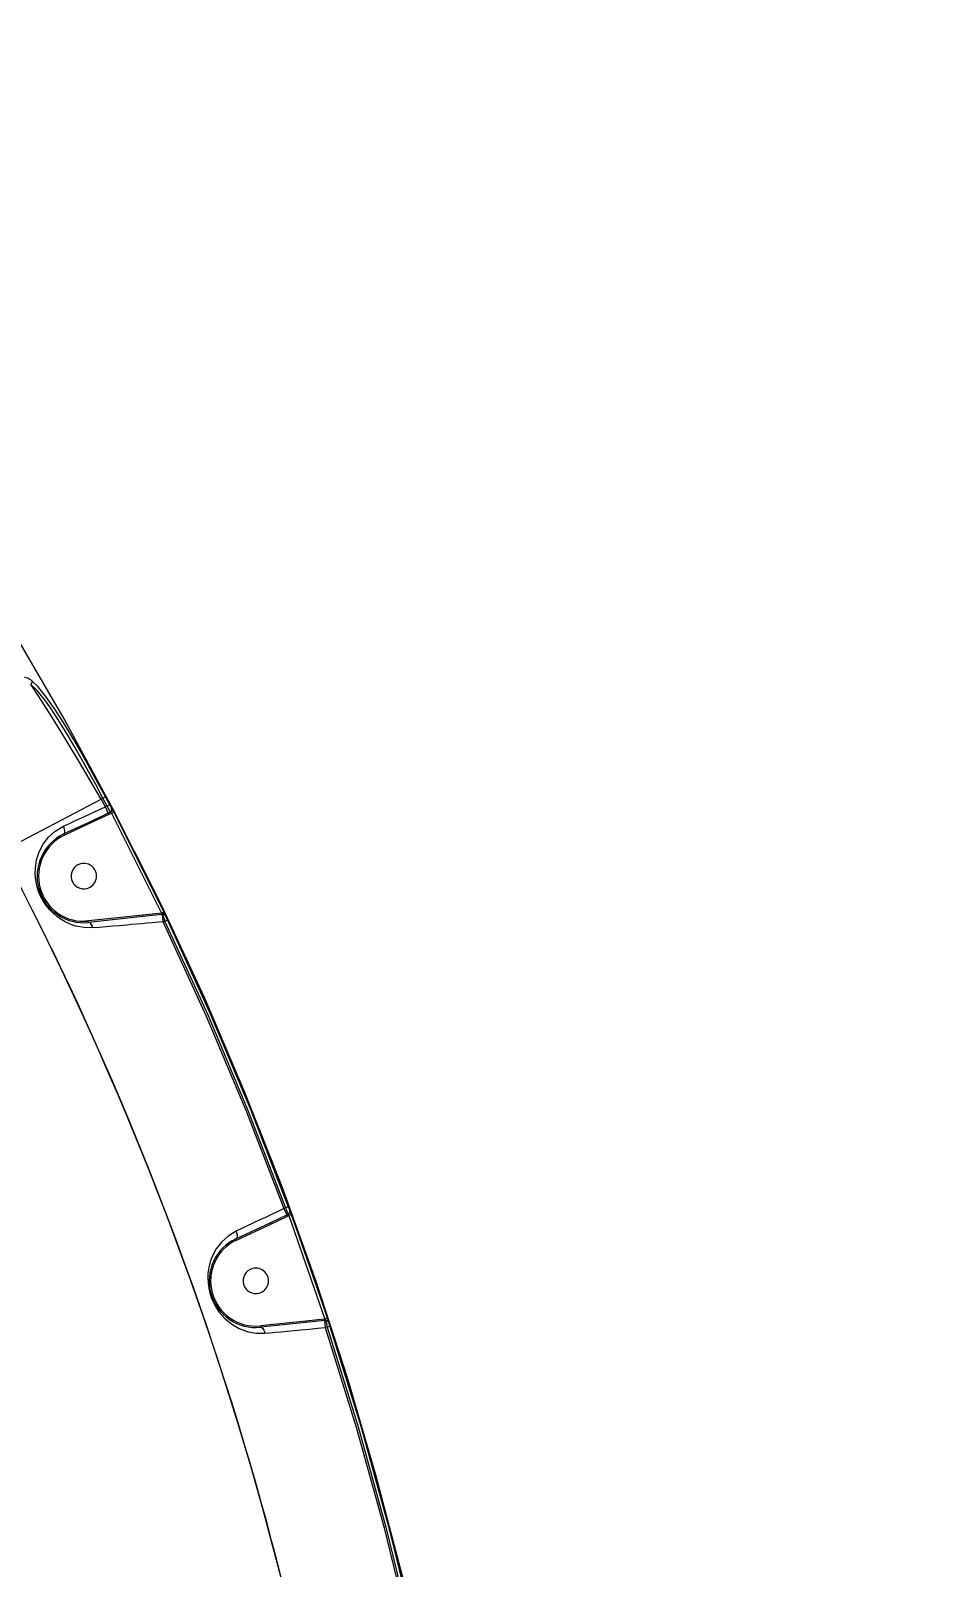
# Model space of a CAD drawing. Header units: millimetres. Extents: x -6879 to 7341, y -8047 to 7187.
# Drawn here: x 345 to 663, y -2080 to -1536 of the extents above; entities that cross this region are included whole.
import ezdxf

# ---------------------------------------------------------------- set-up
doc = ezdxf.new("R2010")
doc.units = ezdxf.units.MM
for name, color, linetype in [('DIKOM_ОБЪЕКТ', 7, 'Continuous'), ('DIKOM_РАЗМЕР_ЗОНА', 7, 'Continuous'), ('DIKOM_РАЗМЕР_ОБЪЕКТА', 7, 'Continuous')]:
    doc.layers.add(name, color=color, linetype=linetype)
doc.styles.add('style1', font='arial.ttf', dxfattribs={"width": 0.8})
doc.dimstyles.new('1-50', dxfattribs={"dimtxt": 300, "dimasz": 200, "dimexe": 100, "dimexo": 0, "dimgap": 100, "dimtad": 0, "dimdec": 0, "dimtxsty": 'style1', "dimcen": 0, "dimclrd": 7, "dimclre": 7, "dimadec": 1, "dimazin": 2, "dimtfac": 1, "dimtdec": 0, "dimtmove": 1, "dimatfit": 3, "dimfxl": 0, "dimlwd": 25, "dimlwe": 18, "dimarcsym": 0})

# ---------------------------------------------------------------- blocks, each defined once
blk = doc.blocks.new('*D19')
at = {"layer": 'Defpoints', "color": 0, "transparency": 16777216}
for p in [(5624.04, 6094.27), (-4435.35, 2864.29), (5624.04, -2640.11)]:
    blk.add_point(p, dxfattribs=at)
at = {"layer": 'DIKOM_РАЗМЕР_ОБЪЕКТА', "color": 7, "lineweight": 18, "transparency": 16777216}
for p, q in [((-4435.35, 2864.29), (-4435.35, 6194.27)), ((5624.04, -2640.11), (5624.04, 6194.27))]:
    blk.add_line(p, q, dxfattribs=at)
at = {"layer": 'DIKOM_РАЗМЕР_ОБЪЕКТА', "color": 7, "lineweight": 25, "transparency": 16777216}
for p, q in [((-4235.35, 6094.27), (2113.67, 6094.27)), ((5424.04, 6094.27), (3193.46, 6094.27))]:
    blk.add_line(p, q, dxfattribs=at)
at = {"layer": 'DIKOM_РАЗМЕР_ОБЪЕКТА', "color": 7, "transparency": 16777216}
for points in [[(-4235.35, 6127.6), (-4235.35, 6060.94), (-4435.35, 6094.27)], [(5424.04, 6127.6), (5424.04, 6060.94), (5624.04, 6094.27)]]:
    blk.add_solid(points, dxfattribs=at)
at = {"layer": 'DIKOM_РАЗМЕР_ОБЪЕКТА', "color": 0, "transparency": 16777216, "insert": (2653.56, 6094.27), "char_height": 300, "attachment_point": 5, "style": 'style1'}
blk.add_mtext('10100', dxfattribs=at)
blk = doc.blocks.new('*D17')
at = {"layer": 'Defpoints', "color": 0, "transparency": 16777216}
for p in [(-5935.35, 6990.27), (-5935.35, 998.27), (7340.79, -2830.86)]:
    blk.add_point(p, dxfattribs=at)
at = {"layer": 'DIKOM_РАЗМЕР_ЗОНА', "color": 7, "lineweight": 18, "transparency": 16777216}
for p, q in [((-5935.35, 998.27), (-5935.35, 7090.27)), ((7340.79, -2830.86), (7340.79, 7090.27))]:
    blk.add_line(p, q, dxfattribs=at)
at = {"layer": 'DIKOM_РАЗМЕР_ЗОНА', "color": 7, "lineweight": 25, "transparency": 16777216}
for p, q in [((-5735.35, 6990.27), (2016.67, 6990.27)), ((7140.79, 6990.27), (3096.46, 6990.27))]:
    blk.add_line(p, q, dxfattribs=at)
at = {"layer": 'DIKOM_РАЗМЕР_ЗОНА', "color": 7, "transparency": 16777216}
for points in [[(-5735.35, 7023.6), (-5735.35, 6956.94), (-5935.35, 6990.27)], [(7140.79, 7023.6), (7140.79, 6956.94), (7340.79, 6990.27)]]:
    blk.add_solid(points, dxfattribs=at)
at = {"layer": 'DIKOM_РАЗМЕР_ЗОНА', "color": 0, "transparency": 16777216, "insert": (2556.56, 6990.27), "char_height": 300, "attachment_point": 5, "style": 'style1'}
blk.add_mtext('13300', dxfattribs=at)

msp = doc.modelspace()

# ---------------------------------------------------------------- linework, layer by layer
at = {"layer": 'DIKOM_ОБЪЕКТ', "color": 7, "linetype": 'Continuous', "lineweight": 15}
for p, q in [((335.01, -1826.15), (370.06, -1807.69)), ((370.06, -1807.69), (370.63, -1807.35)), ((371.52, -1810.46), (370.06, -1807.69)), ((371.51, -1806.88), (370.63, -1807.35)), ((372.12, -1810.18), (370.63, -1807.35)), ((373, -1809.72), (371.51, -1806.88)), ((372.12, -1810.18), (371.52, -1810.46)), ((372.56, -1812.7), (371.52, -1810.46)), ((371.97, -1807.13), (392.24, -1847.7)), ((373, -1809.72), (372.12, -1810.18)), ((366.67, -1815.47), (356.83, -1820.04)), ((366.88, -1815.92), (357.04, -1820.49)), ((372.56, -1812.7), (366.67, -1815.47)), ((366.88, -1815.92), (366.67, -1815.47)), ((372.76, -1813.14), (366.88, -1815.92)), ((373.26, -1812.37), (372.56, -1812.7)), ((372.56, -1812.7), (372.76, -1813.14)), ((373.57, -1812.77), (372.76, -1813.14)), ((374.46, -1812.31), (373.57, -1812.77)), ((373.65, -1812.73), (391.33, -1848.13)), ((357.04, -1820.49), (356.83, -1820.04)), ((391.33, -1848.13), (384.72, -1848.8)), ((391.63, -1848.6), (384.77, -1849.29)), ((392.24, -1847.7), (391.33, -1848.13)), ((391.33, -1848.13), (391.6, -1848.34)), ((391.6, -1848.34), (391.63, -1848.6)), ((391.86, -1848.57), (391.63, -1848.6)), ((391.63, -1848.6), (391.89, -1851.05)), ((384.72, -1848.8), (364.48, -1850.95)), ((365.47, -1850.88), (365.52, -1851.38)), ((384.77, -1849.29), (365.52, -1851.34)), ((384.77, -1849.29), (384.72, -1848.8)), ((392.59, -1850.98), (391.89, -1851.05)), ((393.49, -1850.55), (392.59, -1850.98)), ((429.85, -1957.65), (435.75, -1954.87)), ((430.06, -1958.1), (435.96, -1955.32)), ((435.31, -1952.35), (434.71, -1952.63)), ((434.71, -1952.63), (435.75, -1954.87)), ((436.25, -1952.01), (435.31, -1952.35)), ((435.75, -1954.87), (436.28, -1954.62)), ((435.96, -1955.32), (435.75, -1954.87)), ((435.96, -1955.32), (436.42, -1955.1)), ((437.36, -1954.76), (436.42, -1955.1)), ((436.42, -1955.1), (449.16, -1991.74)), ((437.36, -1954.76), (450.11, -1991.42)), ((417.73, -1963.28), (429.85, -1957.65)), ((417.94, -1963.73), (430.06, -1958.1)), ((430.06, -1958.1), (429.85, -1957.65)), ((417.94, -1963.73), (417.73, -1963.28)), ((442.41, -1992.41), (426.36, -1994.12)), ((426.36, -1994.12), (426.42, -1994.62)), ((442.47, -1992.91), (426.42, -1994.62)), ((449.03, -1991.75), (442.41, -1992.41)), ((442.41, -1992.41), (442.47, -1992.91)), ((449.08, -1992.24), (442.47, -1992.91)), ((449.16, -1991.74), (449.03, -1991.75)), ((449.08, -1992.24), (449.03, -1991.75)), ((449.49, -1992.2), (449.08, -1992.24)), ((449.08, -1992.24), (449.34, -1994.69)), ((450.11, -1991.42), (449.16, -1991.74)), ((450.01, -1994.62), (449.34, -1994.69)), ((450.96, -1994.31), (450.01, -1994.62))]:
    msp.add_line(p, q, dxfattribs=at)
at = {"layer": 'DIKOM_ОБЪЕКТ', "color": 7, "linetype": 'Continuous', "lineweight": 15, "flags": 128}
for points in [[(511.23, -2369.58), (510.64, -2333.04), (508.96, -2296.53), (506.17, -2260.08), (502.28, -2223.74), (497.3, -2187.54), (491.35, -2152.14), (484.34, -2116.93), (476.3, -2081.95), (467.22, -2047.22), (456.92, -2012.15), (445.57, -1977.41), (433.17, -1943.03), (419.74, -1909.04), (405.29, -1875.47), (390.12, -1842.94), (373.99, -1810.87), (356.92, -1779.3), (338.91, -1748.24)], [(345.47, -1765.85), (344.07, -1764.96), (342.93, -1764.72)], [(371.51, -1806.88), (367.72, -1799.8), (363.92, -1792.93), (360.23, -1786.52), (356.69, -1780.65), (353.39, -1775.54), (350.38, -1771.28), (347.73, -1768.03), (345.47, -1765.85)], [(370.06, -1807.69), (366.04, -1800.85), (362.11, -1794.26), (358.37, -1788.05), (354.92, -1782.39), (351.79, -1777.36), (349.04, -1773.04), (347.53, -1770.71), (346.2, -1768.73), (345.1, -1767.16)], [(370.63, -1807.35), (368.09, -1802.56), (365.6, -1797.99), (363.2, -1793.68), (360.71, -1789.3), (358.34, -1785.28), (356.12, -1781.65), (353.9, -1778.16), (351.83, -1775.09), (349.94, -1772.48), (347.32, -1769.29), (345.1, -1767.16)], [(356.67, -1817.3), (358.81, -1816.32), (361.23, -1815.2), (363.95, -1813.95), (367.71, -1812.21), (371.52, -1810.46)], [(367.08, -1853.23), (363.97, -1853.2), (361, -1852.65), (359.1, -1852.01), (357.25, -1851.16), (355.5, -1850.11), (354.18, -1849.14), (352.99, -1848.1), (351.76, -1846.83), (350.67, -1845.49), (349.62, -1843.93), (348.73, -1842.29), (348, -1840.6), (347.41, -1838.81), (347.03, -1837.16), (346.79, -1835.43), (346.7, -1833.86), (346.74, -1832.24), (347.19, -1829.22), (348.1, -1826.36), (349.5, -1823.66), (351.37, -1821.2), (353.77, -1819.04), (356.67, -1817.3)], [(356.83, -1820.04), (357.03, -1819.85), (357.17, -1819.36), (357.16, -1818.95), (357.08, -1818.45), (356.91, -1817.88), (356.67, -1817.3)], [(381.8, -1826.2), (391.05, -1844.66), (406.43, -1877.81), (420.81, -1911.41), (433.94, -1944.82), (446.07, -1978.6), (457.19, -2012.73), (467.29, -2047.18), (476.53, -2082.54), (484.69, -2118.16), (491.77, -2154.02), (497.77, -2190.07), (502.67, -2226.29), (506.42, -2261.99), (509.11, -2297.78), (510.74, -2333.64), (511.3, -2369.53)], [(392.56, -1848.38), (392.5, -1848.32), (392.43, -1848.28), (392.33, -1848.24), (392.21, -1848.23), (392.07, -1848.23), (391.92, -1848.25), (391.76, -1848.29), (391.6, -1848.34)], [(392.24, -1847.7), (392.4, -1848.05), (392.56, -1848.38)], [(367.08, -1853.23), (366.94, -1852.72), (366.74, -1852.27), (366.27, -1851.66), (365.84, -1851.41), (365.52, -1851.38)], [(367.07, -1853.2), (369.41, -1853), (371.74, -1852.79), (374.08, -1852.59), (376.47, -1852.39), (379.09, -1852.16), (380.66, -1852.02), (382.42, -1851.87), (384.37, -1851.7), (386.13, -1851.55), (388.05, -1851.38), (390.31, -1851.19), (391.89, -1851.05)], [(391.89, -1851.05), (407.2, -1884.48), (421.47, -1918.34), (434.71, -1952.63)], [(392.59, -1850.98), (407.85, -1884.34), (422.1, -1918.13), (435.31, -1952.35)], [(393.49, -1850.55), (408.77, -1883.93), (423.02, -1917.76), (436.25, -1952.01)], [(434.71, -1952.63), (432.5, -1953.67), (430.3, -1954.71), (428.14, -1955.73), (425.99, -1956.74), (421.5, -1958.85), (417.76, -1960.62)], [(417.76, -1960.62), (414.93, -1962.33), (412.59, -1964.44), (410.72, -1966.85), (409.3, -1969.53), (408.6, -1971.44), (408.1, -1973.45), (407.82, -1975.53), (407.76, -1977.25), (407.84, -1978.91), (408.09, -1980.75), (408.5, -1982.53), (409.1, -1984.33), (409.86, -1986.08), (410.71, -1987.62), (411.72, -1989.11), (413.89, -1991.58), (416.27, -1993.52), (418.89, -1995.04), (421.7, -1996.1), (424.73, -1996.67), (427.92, -1996.69)], [(417.76, -1960.62), (417.97, -1961.18), (418.11, -1961.73), (418.16, -1962.21), (418.14, -1962.6), (417.96, -1963.09), (417.73, -1963.28)], [(426.42, -1994.62), (426.73, -1994.66), (427.16, -1994.95), (427.39, -1995.24), (427.61, -1995.64), (427.79, -1996.13), (427.92, -1996.69)], [(427.92, -1996.69), (429.67, -1996.53), (431.58, -1996.35), (433.65, -1996.16), (435.88, -1995.95), (438.28, -1995.73), (440.76, -1995.5), (443.75, -1995.22), (446.54, -1994.96), (449.34, -1994.69)], [(449.34, -1994.69), (460.3, -2029.96), (470.16, -2065.54), (478.94, -2101.41)], [(450.01, -1994.62), (460.94, -2029.82), (470.79, -2065.32), (479.55, -2101.13)], [(450.96, -1994.31), (461.9, -2029.54), (471.75, -2065.08), (480.52, -2100.9)]]:
    msp.add_lwpolyline(points, dxfattribs=at)
at = {"layer": 'DIKOM_ОБЪЕКТ', "color": 7, "linetype": 'Continuous', "lineweight": 15}
for centre, radius, start, end in [((344.55, -1766.3), 1.02, 302.2649, 25.6852), ((409.97, -1791.86), 42.05, 205.8264, 209.1742), ((386.66, -1802.94), 15.25, 206.4085, 211.9385), ((372.84, -1811.46), 1, 295.0038, 26.4555), ((371.95, -1813.67), 1.85, 29.2155, 44.1749), ((360.53, -1819.17), 15.53, 26.2366, 31.6637), ((363.87, -1834.96), 16.5, 115.2586, 275.745), ((363.87, -1834.96), 16, 115.2734, 275.7266), ((-698.77, -2370.58), 1168.37, 3.22698, 27.77302), ((363.87, -1834.96), 4.5, 105.5, 285.5), ((363.87, -1834.96), 4.5, 285.5, 105.5), ((390.47, -1849.9), 1.93, 43.6634, 53.8018), ((391.97, -1849.56), 0.996, 26.329, 96.5624), ((431.68, -1837.69), 41.29, 195.3222, 198.7688), ((385.61, -1851.78), 7.73, 20.2201, 26.0668), ((408.44, -1843.05), 16.72, 201.3649, 206.6237), ((-698.7, -2370.54), 1168.37, 3.22698, 25.87418), ((473.98, -1937.24), 41.52, 201.3489, 204.7755), ((450.55, -1947.08), 15.13, 199.0102, 204.6881), ((435.86, -1953.71), 1, 294.8091, 19.6065), ((434.66, -1955.31), 1.77, 6.8561, 23.6906), ((422.75, -1959.74), 15.43, 18.8411, 24.4105), ((424.77, -1978.2), 16.5, 115.2573, 275.7439), ((424.77, -1978.2), 16, 115.2734, 275.7266), ((424.77, -1978.2), 4.5, 105.5, 285.5), ((424.77, -1978.2), 4.5, 285.5, 105.5), ((447.82, -1993.06), 1.88, 27.6599, 44.4249), ((449.6, -1993.19), 0.998, 19.1402, 96.3765), ((489.56, -1984.63), 40.78, 190.7528, 194.1769), ((435.11, -1996.74), 15.91, 14.1925, 19.5057), ((465.67, -1989.15), 15.58, 193.9149, 199.3381)]:
    msp.add_arc(centre, radius, start, end, dxfattribs=at)

# ---------------------------------------------------------------- dimensions: what is measured, and where the dimension line sits
at = {"layer": 'DIKOM_РАЗМЕР_ЗОНА'}
dim = msp.add_linear_dim(base=(-5935.35, 6990.27), p1=(7340.79, -2830.86), p2=(-5935.35, 998.27), text='13300', dimstyle='1-50', override={"dimscale": 1, "dimtix": 0, "dimtofl": 1, "dimtmove": 1, "dimatfit": 3}, dxfattribs=at)
dim.commit()
dim.dimension.update_dxf_attribs({"geometry": '*D17', "text_midpoint": (2556.56, 6990.27), "dimtype": 160})
at = {"layer": 'DIKOM_РАЗМЕР_ОБЪЕКТА'}
dim = msp.add_linear_dim(base=(5624.04, 6094.27), p1=(-4435.35, 2864.29), p2=(5624.04, -2640.11), text='10100', dimstyle='1-50', override={"dimscale": 1, "dimtix": 0, "dimtofl": 1, "dimtmove": 1, "dimatfit": 3}, dxfattribs=at)
dim.commit()
dim.dimension.update_dxf_attribs({"geometry": '*D19', "text_midpoint": (2653.56, 6094.27), "dimtype": 160})

doc.saveas('drawing.dxf')
